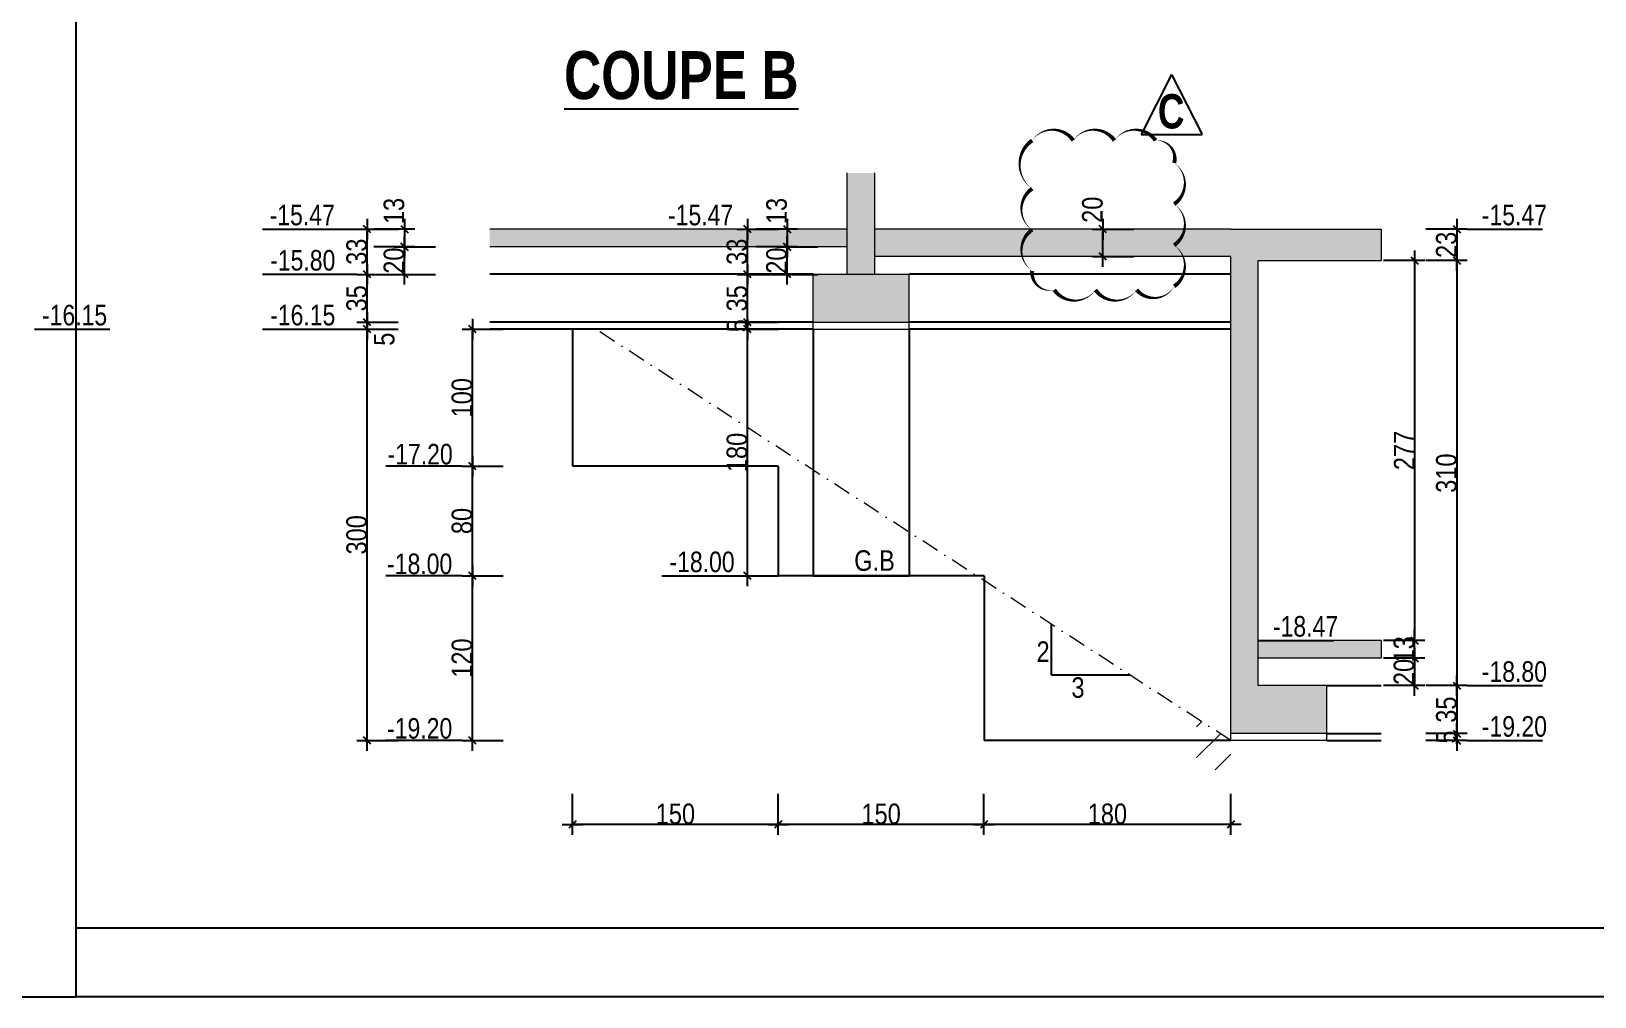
# Model space of a CAD drawing. Header units: centimetres. Extents: x 27441 to 36330, y -3271 to 929.
# Drawn here: x 28458 to 29598, y -3271 to -2567 of the extents above; entities that cross this region are included whole.
import ezdxf
from ezdxf.enums import TextEntityAlignment as Align

# ---------------------------------------------------------------- set-up
doc = ezdxf.new("R2010")
doc.units = ezdxf.units.CM
doc.header["$PDMODE"] = 1
doc.header["$PDSIZE"] = -2
doc.linetypes.add('TIRETPTX2', pattern=[50.8, 25.4, -12.7, 0, -12.7])
for name, color, linetype in [('01-cartouche', 7, 'Continuous'), ('01-cartouche-cage A', 7, 'Continuous'), ('01_cote_gen', 4, 'Continuous'), ('01_linteaux', 2, 'Continuous'), ('01_poch_BN', 9, 'Continuous'), ('01_poch_murs', 253, 'Continuous'), ('01_texte', 230, 'Continuous'), ('AA_COTES', 2, 'Continuous')]:
    doc.layers.add(name, color=color, linetype=linetype)
doc.layers.add('01_murs_coup', color=5, linetype='Continuous', lineweight=60)
doc.layers.add('01_tram_axes', color=2, linetype='TIRETPTX2', lineweight=9)
doc.styles.add('Arial Narrow', font='ARIALN.TTF')
doc.styles.add('impact', font='impact.ttf')
doc.styles.add('MATTE_TXT', font='arial.ttf')
doc.styles.add('STYLE2', font='ARIALN.TTF')
doc.styles.add('stylemattecart', font='ARIALN.TTF')
doc.dimstyles.new('JB50', dxfattribs={"dimscale": 0.1, "dimtxt": 150, "dimasz": 15, "dimexe": 0.1, "dimexo": 0.1, "dimgap": 0.09, "dimtad": 1, "dimdec": 1, "dimdsep": 46, "dimtxsty": 'STYLE2', "dimblk1": 'BOND_G', "dimblk2": 'BOND_D', "dimsah": 1, "dimcen": 1.5, "dimdle": 0.01, "dimse1": 1, "dimse2": 1, "dimclrd": 4, "dimclre": 2, "dimclrt": 6, "dimazin": 2, "dimtfac": 2.333333, "dimtdec": 1, "dimtix": 1, "dimtmove": 2, "dimatfit": 3, "dimldrblk": 'BOND_G', "dimfxl": 1, "dimtolj": 1, "dimtzin": 0, "dimarcsym": 0})

# ---------------------------------------------------------------- blocks, each defined once
blk = doc.blocks.new('cartstruc')
at = {"layer": '01-cartouche-cage A', "linetype": 'Continuous'}
for p, q in [((0, 0), (0, 1485)), ((-1050, 0), (0, 0))]:
    blk.add_line(p, q, dxfattribs=at)
at = {"layer": '01-cartouche-cage A', "color": 7, "style": 'stylemattecart'}
for tag, height, p in [('NOMCLIENT', 30, (-525, 1399.6)), ('ADRESSE1CLIENT', 25, (-525, 1326.7)), ('ADRESSE2CLIENT', 25, (-525, 1283.9)), ('NOMAFFAIRE1', 45, (-525.1, 1189.8)), ('NOMAFFAIRE2', 45, (-525.1, 1110.4)), ('NOMAFFAIRE3', 45, (-525.1, 1031.7)), ('ADRESSE1AFFAIRE', 20, (-525.1, 943.3)), ('ADRESSE2AFFAIRE', 20, (-525.1, 909.2)), ('INDICE-A', 15, (-959.1, 428.4)), ('DATE-A', 15, (-861.9, 428.4)), ('INDICE-B', 15, (-959.1, 400.5)), ('DATE-B', 15, (-861.9, 400.5)), ('INDICE-C', 15, (-959.1, 369.4)), ('DATE-C', 15, (-861.9, 369.4)), ('INDICE-D', 15, (-959.1, 338.3)), ('DATE-D', 15, (-861.9, 338.3)), ('INDICE-E', 15, (-959.1, 307.2)), ('DATE-E', 15, (-861.9, 307.2)), ('INDICE-F', 15, (-959.1, 276.1)), ('DATE-F', 15, (-861.9, 276.1))]:
    blk.add_attdef(tag, text='', height=height, dxfattribs=at).set_placement(p, align=Align.MIDDLE_CENTER)
for tag, height, p in [('NOMARCHI', 15, (-831.1, 803.3)), ('MODEL', 15, (-408.9, 803.3)), ('BETSTRUCTURE', 15, (-831.1, 776.5)), ('MOE', 15, (-408.9, 776.5)), ('BETFLUIDES', 15, (-831.1, 749.5)), ('CSPS', 15, (-408.9, 749.5)), ('ECONOMISTE', 15, (-831.1, 722.7)), ('OPC', 15, (-408.9, 722.7)), ('BDC', 15, (-831.1, 695.9)), ('NOMENTREPRISE', 15, (-408.9, 695.9)), ('NUMBAT', 27, (-249.5, 614.7)), ('PHASE', 35, (-249.5, 537.9)), ('CONT-SOL', 12, (-138.6, 490.2)), ('NOMDESS', 15, (-451.8, 132.3)), ('NOMING', 15, (-451.8, 104.3)), ('ECH', 15, (-451.8, 76.3)), ('NUMAFF', 25, (-196.3, 48.9))]:
    blk.add_attdef(tag, text='', height=height, dxfattribs=at).set_placement(p, align=Align.BOTTOM_LEFT)
at = {"layer": '01-cartouche-cage A', "color": 7, "style": 'stylemattecart', "width": 0.8}
for tag, p in [('TITRTEPLAN1', (-677.3, 664.6)), ('TITRTEPLAN2', (-677.3, 610.2)), ('TITRTEPLAN3', (-677.3, 556)), ('TITRTEPLAN4', (-677.3, 501.4))]:
    blk.add_attdef(tag, text='', height=33, dxfattribs=at).set_placement(p, align=Align.MIDDLE_CENTER)
at = {"layer": '01-cartouche-cage A', "color": 7, "style": 'stylemattecart'}
for tag, p in [('MODIF-A', (-802.6, 428.4)), ('MODIF-B', (-802.6, 400.5)), ('MODIF-C', (-802.6, 369.4)), ('MODIF-D', (-802.6, 338.3)), ('MODIF-E', (-802.6, 307.2)), ('MODIF-F', (-802.6, 276.1))]:
    blk.add_attdef(tag, text='', height=15, dxfattribs=at).set_placement(p, align=Align.MIDDLE_LEFT)
at = {"layer": '01-cartouche-cage A', "color": 255, "style": 'stylemattecart'}
for tag, height, p in [('N°P', 35, (-321, 256)), ('IP', 35, (-210.3, 256)), ('DATEPLAN', 15, (-257.7, 226.8))]:
    blk.add_attdef(tag, text='', height=height, dxfattribs=at).set_placement(p, align=Align.BOTTOM_LEFT)
blk = doc.blocks.new('BOND_G')
at = {"layer": 'AA_COTES', "color": 0}
for p, q in [((0, -5), (0, 15)), ((5, 0), (-5, 0)), ((1.77, 1.77), (-1.77, -1.77))]:
    blk.add_line(p, q, dxfattribs=at)
blk = doc.blocks.new('BOND_D')
at = {"layer": 'AA_COTES', "color": 0}
for p, q in [((5, 0), (-5, 0)), ((-1.77, -1.77), (1.77, 1.77)), ((0, 5), (0, -15))]:
    blk.add_line(p, q, dxfattribs=at)
blk = doc.blocks.new('*D1297')
at = {"layer": '01_cote_gen', "color": 4, "lineweight": -2, "transparency": 16777216}
blk.add_line((28730.2, -2712.3), (28730.2, -2722.3), dxfattribs=at)
at = {"layer": 'Defpoints', "color": 0, "lineweight": 0, "transparency": 16777216}
for p in [(28745.3, -2710.8), (28730.2, -2723.8), (28747.8, -2723.8)]:
    blk.add_point(p, dxfattribs=at)
at = {"layer": '01_cote_gen', "color": 4, "lineweight": -2, "transparency": 16777216, "xscale": 1.5, "yscale": 1.5, "zscale": 1.5}
for name, p, rotation in [('BOND_G', (28730.2, -2710.8), 90), ('BOND_D', (28730.2, -2723.8), 270)]:
    blk.add_blockref(name, p, dxfattribs=dict(at, rotation=rotation))
at = {"layer": '01_cote_gen', "color": 6, "lineweight": 0, "transparency": 16777216, "insert": (28722.5, -2697.6), "char_height": 15, "attachment_point": 5, "rotation": 90, "style": 'STYLE2'}
blk.add_mtext('\\A1;13', dxfattribs=at)
blk = doc.blocks.new('*D1302')
at = {"layer": '01_cote_gen', "color": 4, "lineweight": -2, "transparency": 16777216}
blk.add_line((28980.3, -2777.3), (28980.3, -2745.3), dxfattribs=at)
at = {"layer": 'Defpoints', "color": 0, "lineweight": 0, "transparency": 16777216}
for p in [(28980.3, -2743.8), (29018.5, -2743.8), (29018.5, -2778.8)]:
    blk.add_point(p, dxfattribs=at)
at = {"layer": '01_cote_gen', "color": 4, "lineweight": -2, "transparency": 16777216, "xscale": 1.5, "yscale": 1.5, "zscale": 1.5}
for name, p, rotation in [('BOND_D', (28980.3, -2743.8), 90), ('BOND_G', (28980.3, -2778.8), 270)]:
    blk.add_blockref(name, p, dxfattribs=dict(at, rotation=rotation))
at = {"layer": '01_cote_gen', "color": 6, "lineweight": 0, "transparency": 16777216, "insert": (28972.6, -2761.3), "char_height": 15, "attachment_point": 5, "rotation": 90, "style": 'STYLE2'}
blk.add_mtext('\\A1;35', dxfattribs=at)
blk = doc.blocks.new('*D1303')
at = {"layer": '01_cote_gen', "color": 4, "lineweight": -2, "transparency": 16777216}
blk.add_line((28980.3, -2742.3), (28980.3, -2712.3), dxfattribs=at)
at = {"layer": 'Defpoints', "color": 0, "lineweight": 0, "transparency": 16777216}
for p in [(28980.3, -2710.8), (29002.8, -2710.8), (29002.8, -2743.8)]:
    blk.add_point(p, dxfattribs=at)
at = {"layer": '01_cote_gen', "color": 4, "lineweight": -2, "transparency": 16777216, "xscale": 1.5, "yscale": 1.5, "zscale": 1.5}
for name, p, rotation in [('BOND_D', (28980.3, -2710.8), 90), ('BOND_G', (28980.3, -2743.8), 270)]:
    blk.add_blockref(name, p, dxfattribs=dict(at, rotation=rotation))
at = {"layer": '01_cote_gen', "color": 6, "lineweight": 0, "transparency": 16777216, "insert": (28972.6, -2727.3), "char_height": 15, "attachment_point": 5, "rotation": 90, "style": 'STYLE2'}
blk.add_mtext('\\A1;33', dxfattribs=at)
blk = doc.blocks.new('*D1304')
at = {"layer": '01_cote_gen', "color": 4, "lineweight": -2, "transparency": 16777216}
blk.add_line((29009.1, -2742.3), (29009.1, -2725.3), dxfattribs=at)
at = {"layer": 'Defpoints', "color": 0, "lineweight": 0, "transparency": 16777216}
for p in [(29002.8, -2723.8), (29009.1, -2723.8), (29002.8, -2743.8)]:
    blk.add_point(p, dxfattribs=at)
at = {"layer": '01_cote_gen', "color": 4, "lineweight": -2, "transparency": 16777216, "xscale": 1.5, "yscale": 1.5, "zscale": 1.5}
for name, p, rotation in [('BOND_D', (29009.1, -2723.8), 90), ('BOND_G', (29009.1, -2743.8), 270)]:
    blk.add_blockref(name, p, dxfattribs=dict(at, rotation=rotation))
at = {"layer": '01_cote_gen', "color": 6, "lineweight": 0, "transparency": 16777216, "insert": (29001.5, -2733.8), "char_height": 15, "attachment_point": 5, "rotation": 90, "style": 'STYLE2'}
blk.add_mtext('\\A1;20', dxfattribs=at)
blk = doc.blocks.new('*D1305')
at = {"layer": '01_cote_gen', "color": 4, "lineweight": -2, "transparency": 16777216}
blk.add_line((29009.1, -2712.3), (29009.1, -2722.3), dxfattribs=at)
at = {"layer": 'Defpoints', "color": 0, "lineweight": 0, "transparency": 16777216}
for p in [(29024.3, -2710.8), (29009.1, -2723.8), (29024.3, -2723.8)]:
    blk.add_point(p, dxfattribs=at)
at = {"layer": '01_cote_gen', "color": 4, "lineweight": -2, "transparency": 16777216, "xscale": 1.5, "yscale": 1.5, "zscale": 1.5}
for name, p, rotation in [('BOND_G', (29009.1, -2710.8), 90), ('BOND_D', (29009.1, -2723.8), 270)]:
    blk.add_blockref(name, p, dxfattribs=dict(at, rotation=rotation))
at = {"layer": '01_cote_gen', "color": 6, "lineweight": 0, "transparency": 16777216, "insert": (29001.5, -2697.6), "char_height": 15, "attachment_point": 5, "rotation": 90, "style": 'STYLE2'}
blk.add_mtext('\\A1;13', dxfattribs=at)
blk = doc.blocks.new('*D1306')
at = {"layer": '01_cote_gen', "color": 4, "lineweight": -2, "transparency": 16777216}
blk.add_line((29497.5, -2712.3), (29497.5, -2732.3), dxfattribs=at)
at = {"layer": 'Defpoints', "color": 0, "lineweight": 0, "transparency": 16777216}
for p in [(29442.4, -2710.8), (29432.6, -2733.8), (29497.5, -2733.8)]:
    blk.add_point(p, dxfattribs=at)
at = {"layer": '01_cote_gen', "color": 4, "lineweight": -2, "transparency": 16777216, "xscale": 1.5, "yscale": 1.5, "zscale": 1.5}
for name, p, rotation in [('BOND_G', (29497.5, -2710.8), 90), ('BOND_D', (29497.5, -2733.8), 270)]:
    blk.add_blockref(name, p, dxfattribs=dict(at, rotation=rotation))
at = {"layer": '01_cote_gen', "color": 6, "lineweight": 0, "transparency": 16777216, "insert": (29489.9, -2722.3), "char_height": 15, "attachment_point": 5, "rotation": 90, "style": 'STYLE2'}
blk.add_mtext('\\A1;23', dxfattribs=at)
blk = doc.blocks.new('*D1307')
at = {"layer": '01_cote_gen', "color": 4, "lineweight": -2, "transparency": 16777216}
blk.add_line((29497.5, -2735.3), (29497.5, -3042.3), dxfattribs=at)
at = {"layer": 'Defpoints', "color": 0, "lineweight": 0, "transparency": 16777216}
for p in [(29475, -2733.8), (29442.4, -3043.8), (29497.5, -3043.8)]:
    blk.add_point(p, dxfattribs=at)
at = {"layer": '01_cote_gen', "color": 4, "lineweight": -2, "transparency": 16777216, "xscale": 1.5, "yscale": 1.5, "zscale": 1.5}
for name, p, rotation in [('BOND_G', (29497.5, -2733.8), 90), ('BOND_D', (29497.5, -3043.8), 270)]:
    blk.add_blockref(name, p, dxfattribs=dict(at, rotation=rotation))
at = {"layer": '01_cote_gen', "color": 6, "lineweight": 0, "transparency": 16777216, "insert": (29489.9, -2888.8), "char_height": 15, "attachment_point": 5, "rotation": 90, "style": 'STYLE2'}
blk.add_mtext('\\A1;310', dxfattribs=at)
blk = doc.blocks.new('*D1308')
at = {"layer": '01_cote_gen', "color": 4, "lineweight": -2, "transparency": 16777216}
blk.add_line((29497.5, -3045.3), (29497.5, -3077.3), dxfattribs=at)
at = {"layer": 'Defpoints', "color": 0, "lineweight": 0, "transparency": 16777216}
for p in [(29442.4, -3043.8), (29442.4, -3078.8), (29497.5, -3078.8)]:
    blk.add_point(p, dxfattribs=at)
at = {"layer": '01_cote_gen', "color": 4, "lineweight": -2, "transparency": 16777216, "xscale": 1.5, "yscale": 1.5, "zscale": 1.5}
for name, p, rotation in [('BOND_G', (29497.5, -3043.8), 90), ('BOND_D', (29497.5, -3078.8), 270)]:
    blk.add_blockref(name, p, dxfattribs=dict(at, rotation=rotation))
at = {"layer": '01_cote_gen', "color": 6, "lineweight": 0, "transparency": 16777216, "insert": (29489.9, -3061.3), "char_height": 15, "attachment_point": 5, "rotation": 90, "style": 'STYLE2'}
blk.add_mtext('\\A1;35', dxfattribs=at)
blk = doc.blocks.new('*D1309')
at = {"layer": '01_cote_gen', "color": 4, "lineweight": -2, "transparency": 16777216}
for p, q in [((29497.5, -3077.3), (29497.5, -3075.8)), ((29497.5, -3083.8), (29497.5, -3078.8)), ((29497.5, -3085.3), (29497.5, -3086.8))]:
    blk.add_line(p, q, dxfattribs=at)
at = {"layer": 'Defpoints', "color": 0, "lineweight": 0, "transparency": 16777216}
for p in [(29442.4, -3078.8), (29442.4, -3083.8), (29497.5, -3078.8)]:
    blk.add_point(p, dxfattribs=at)
at = {"layer": '01_cote_gen', "color": 4, "lineweight": -2, "transparency": 16777216, "xscale": 1.5, "yscale": 1.5, "zscale": 1.5}
for name, p, rotation in [('BOND_D', (29497.5, -3078.8), 270), ('BOND_G', (29497.5, -3083.8), 90)]:
    blk.add_blockref(name, p, dxfattribs=dict(at, rotation=rotation))
at = {"layer": '01_cote_gen', "color": 6, "lineweight": 0, "transparency": 16777216, "insert": (29489.9, -3081.3), "char_height": 15, "attachment_point": 5, "rotation": 90, "style": 'STYLE2'}
blk.add_mtext('\\A1;5', dxfattribs=at)
blk = doc.blocks.new('*D1310')
at = {"layer": '01_cote_gen', "color": 4, "lineweight": -2, "transparency": 16777216}
for p, q in [((29466.6, -3009.3), (29466.6, -3007.8)), ((29466.6, -3023.8), (29466.6, -3010.8)), ((29466.6, -3025.3), (29466.6, -3026.8))]:
    blk.add_line(p, q, dxfattribs=at)
at = {"layer": 'Defpoints', "color": 0, "lineweight": 0, "transparency": 16777216}
for p in [(29442.4, -3010.8), (29466.6, -3010.8), (29442.4, -3023.8)]:
    blk.add_point(p, dxfattribs=at)
at = {"layer": '01_cote_gen', "color": 4, "lineweight": -2, "transparency": 16777216, "xscale": 1.5, "yscale": 1.5, "zscale": 1.5}
for name, p, rotation in [('BOND_D', (29466.6, -3010.8), 270), ('BOND_G', (29466.6, -3023.8), 90)]:
    blk.add_blockref(name, p, dxfattribs=dict(at, rotation=rotation))
at = {"layer": '01_cote_gen', "color": 6, "lineweight": 0, "transparency": 16777216, "insert": (29459, -3017.3), "char_height": 15, "attachment_point": 5, "rotation": 90, "style": 'STYLE2'}
blk.add_mtext('\\A1;13', dxfattribs=at)
blk = doc.blocks.new('*D1311')
at = {"layer": '01_cote_gen', "color": 4, "lineweight": -2, "transparency": 16777216}
blk.add_line((29466.6, -3025.3), (29466.6, -3042.3), dxfattribs=at)
at = {"layer": 'Defpoints', "color": 0, "lineweight": 0, "transparency": 16777216}
for p in [(29432.6, -3023.8), (29432.6, -3043.8), (29466.6, -3043.8)]:
    blk.add_point(p, dxfattribs=at)
at = {"layer": '01_cote_gen', "color": 4, "lineweight": -2, "transparency": 16777216, "xscale": 1.5, "yscale": 1.5, "zscale": 1.5}
for name, p, rotation in [('BOND_G', (29466.6, -3023.8), 90), ('BOND_D', (29466.6, -3043.8), 270)]:
    blk.add_blockref(name, p, dxfattribs=dict(at, rotation=rotation))
at = {"layer": '01_cote_gen', "color": 6, "lineweight": 0, "transparency": 16777216, "insert": (29459, -3033.8), "char_height": 15, "attachment_point": 5, "rotation": 90, "style": 'STYLE2'}
blk.add_mtext('\\A1;20', dxfattribs=at)
blk = doc.blocks.new('*D1312')
at = {"layer": '01_cote_gen', "color": 4, "lineweight": -2, "transparency": 16777216}
blk.add_line((29466.6, -2735.3), (29466.6, -3009.3), dxfattribs=at)
at = {"layer": 'Defpoints', "color": 0, "lineweight": 0, "transparency": 16777216}
for p in [(29430.2, -2733.8), (29442.4, -3010.8), (29466.6, -3010.8)]:
    blk.add_point(p, dxfattribs=at)
at = {"layer": '01_cote_gen', "color": 4, "lineweight": -2, "transparency": 16777216, "xscale": 1.5, "yscale": 1.5, "zscale": 1.5}
for name, p, rotation in [('BOND_G', (29466.6, -2733.8), 90), ('BOND_D', (29466.6, -3010.8), 270)]:
    blk.add_blockref(name, p, dxfattribs=dict(at, rotation=rotation))
at = {"layer": '01_cote_gen', "color": 6, "lineweight": 0, "transparency": 16777216, "insert": (29459.1, -2872.3), "char_height": 15, "attachment_point": 5, "rotation": 90, "style": 'STYLE2'}
blk.add_mtext('\\A1;277', dxfattribs=at)
blk = doc.blocks.new('*D1298')
at = {"layer": '01_cote_gen', "color": 4, "lineweight": -2, "transparency": 16777216}
blk.add_line((28702.9, -2742.3), (28702.9, -2712.3), dxfattribs=at)
at = {"layer": 'Defpoints', "color": 0, "lineweight": 0, "transparency": 16777216}
for p in [(28702.9, -2710.8), (28725.4, -2710.8), (28729.7, -2743.8)]:
    blk.add_point(p, dxfattribs=at)
at = {"layer": '01_cote_gen', "color": 4, "lineweight": -2, "transparency": 16777216, "xscale": 1.5, "yscale": 1.5, "zscale": 1.5}
for name, p, rotation in [('BOND_D', (28702.9, -2710.8), 90), ('BOND_G', (28702.9, -2743.8), 270)]:
    blk.add_blockref(name, p, dxfattribs=dict(at, rotation=rotation))
at = {"layer": '01_cote_gen', "color": 6, "lineweight": 0, "transparency": 16777216, "insert": (28695.3, -2727.3), "char_height": 15, "attachment_point": 5, "rotation": 90, "style": 'STYLE2'}
blk.add_mtext('\\A1;33', dxfattribs=at)
blk = doc.blocks.new('*D1299')
at = {"layer": '01_cote_gen', "color": 4, "lineweight": -2, "transparency": 16777216}
blk.add_line((28730.2, -2742.3), (28730.2, -2725.3), dxfattribs=at)
at = {"layer": 'Defpoints', "color": 0, "lineweight": 0, "transparency": 16777216}
for p in [(28719.6, -2723.8), (28730.2, -2723.8), (28723.9, -2743.8)]:
    blk.add_point(p, dxfattribs=at)
at = {"layer": '01_cote_gen', "color": 4, "lineweight": -2, "transparency": 16777216, "xscale": 1.5, "yscale": 1.5, "zscale": 1.5}
for name, p, rotation in [('BOND_D', (28730.2, -2723.8), 90), ('BOND_G', (28730.2, -2743.8), 270)]:
    blk.add_blockref(name, p, dxfattribs=dict(at, rotation=rotation))
at = {"layer": '01_cote_gen', "color": 6, "lineweight": 0, "transparency": 16777216, "insert": (28722.5, -2733.8), "char_height": 15, "attachment_point": 5, "rotation": 90, "style": 'STYLE2'}
blk.add_mtext('\\A1;20', dxfattribs=at)
blk = doc.blocks.new('*D1315')
at = {"layer": '01_cote_gen', "color": 4, "lineweight": -2, "transparency": 16777216}
blk.add_line((28702.9, -3082.3), (28702.9, -2785.3), dxfattribs=at)
at = {"layer": 'Defpoints', "color": 0, "lineweight": 0, "transparency": 16777216}
for p in [(28702.9, -2783.8), (28725.4, -2783.8), (28744.4, -3083.8)]:
    blk.add_point(p, dxfattribs=at)
at = {"layer": '01_cote_gen', "color": 4, "lineweight": -2, "transparency": 16777216, "xscale": 1.5, "yscale": 1.5, "zscale": 1.5}
for name, p, rotation in [('BOND_D', (28702.9, -2783.8), 90), ('BOND_G', (28702.9, -3083.8), 270)]:
    blk.add_blockref(name, p, dxfattribs=dict(at, rotation=rotation))
at = {"layer": '01_cote_gen', "color": 6, "lineweight": 0, "transparency": 16777216, "insert": (28695.3, -2933.8), "char_height": 15, "attachment_point": 5, "rotation": 90, "style": 'STYLE2'}
blk.add_mtext('\\A1;300', dxfattribs=at)
blk = doc.blocks.new('*D1301')
at = {"layer": '01_cote_gen', "color": 4, "lineweight": -2, "transparency": 16777216}
blk.add_line((28702.9, -2777.3), (28702.9, -2745.3), dxfattribs=at)
at = {"layer": 'Defpoints', "color": 0, "lineweight": 0, "transparency": 16777216}
for p in [(28702.9, -2743.8), (28741.1, -2743.8), (28725.4, -2778.8)]:
    blk.add_point(p, dxfattribs=at)
at = {"layer": '01_cote_gen', "color": 4, "lineweight": -2, "transparency": 16777216, "xscale": 1.5, "yscale": 1.5, "zscale": 1.5}
for name, p, rotation in [('BOND_D', (28702.9, -2743.8), 90), ('BOND_G', (28702.9, -2778.8), 270)]:
    blk.add_blockref(name, p, dxfattribs=dict(at, rotation=rotation))
at = {"layer": '01_cote_gen', "color": 6, "lineweight": 0, "transparency": 16777216, "insert": (28695.3, -2761.3), "char_height": 15, "attachment_point": 5, "rotation": 90, "style": 'STYLE2'}
blk.add_mtext('\\A1;35', dxfattribs=at)
blk = doc.blocks.new('*D1318')
at = {"layer": '01_cote_gen', "color": 4, "lineweight": -2, "transparency": 16777216}
for p, q in [((28980.3, -2777.3), (28980.3, -2775.8)), ((28980.3, -2778.8), (28980.3, -2783.8)), ((28980.3, -2785.3), (28980.3, -2786.8))]:
    blk.add_line(p, q, dxfattribs=at)
at = {"layer": 'Defpoints', "color": 0, "lineweight": 0, "transparency": 16777216}
for p in [(28991.4, -2778.8), (28980.3, -2783.8), (28991.4, -2783.8)]:
    blk.add_point(p, dxfattribs=at)
at = {"layer": '01_cote_gen', "color": 4, "lineweight": -2, "transparency": 16777216, "xscale": 1.5, "yscale": 1.5, "zscale": 1.5}
for name, p, rotation in [('BOND_G', (28980.3, -2778.8), 270), ('BOND_D', (28980.3, -2783.8), 90)]:
    blk.add_blockref(name, p, dxfattribs=dict(at, rotation=rotation))
at = {"layer": '01_cote_gen', "color": 6, "lineweight": 0, "transparency": 16777216, "insert": (28972.7, -2781.3), "char_height": 15, "attachment_point": 5, "rotation": 90, "style": 'STYLE2'}
blk.add_mtext('\\A1;5', dxfattribs=at)
blk = doc.blocks.new('*D1321')
at = {"layer": '01_cote_gen', "color": 4, "lineweight": -2, "transparency": 16777216}
blk.add_line((28980.3, -2962.2), (28980.3, -2785.3), dxfattribs=at)
at = {"layer": 'Defpoints', "color": 0, "lineweight": 0, "transparency": 16777216}
for p in [(28980.3, -2783.8), (28995.5, -2783.8), (29028.1, -2963.7)]:
    blk.add_point(p, dxfattribs=at)
at = {"layer": '01_cote_gen', "color": 4, "lineweight": -2, "transparency": 16777216, "xscale": 1.5, "yscale": 1.5, "zscale": 1.5}
for name, p, rotation in [('BOND_D', (28980.3, -2783.8), 90), ('BOND_G', (28980.3, -2963.7), 270)]:
    blk.add_blockref(name, p, dxfattribs=dict(at, rotation=rotation))
at = {"layer": '01_cote_gen', "color": 6, "lineweight": 0, "transparency": 16777216, "insert": (28972.6, -2873.7), "char_height": 15, "attachment_point": 5, "rotation": 90, "style": 'STYLE2'}
blk.add_mtext('\\A1;180', dxfattribs=at)
blk = doc.blocks.new('*D1322')
at = {"layer": '01_cote_gen', "color": 4, "lineweight": -2, "transparency": 16777216}
blk.add_line((28702.9, -2782.3), (28702.9, -2780.3), dxfattribs=at)
at = {"layer": 'Defpoints', "color": 0, "lineweight": 0, "transparency": 16777216}
for p in [(28702.9, -2778.8), (28714.8, -2778.8), (28714.8, -2783.8)]:
    blk.add_point(p, dxfattribs=at)
at = {"layer": '01_cote_gen', "color": 4, "lineweight": -2, "transparency": 16777216, "xscale": 1.5, "yscale": 1.5, "zscale": 1.5}
for name, p, rotation in [('BOND_D', (28702.9, -2778.8), 90), ('BOND_G', (28702.9, -2783.8), 270)]:
    blk.add_blockref(name, p, dxfattribs=dict(at, rotation=rotation))
at = {"layer": '01_cote_gen', "color": 6, "lineweight": 0, "transparency": 16777216, "insert": (28715.4, -2791.1), "char_height": 15, "attachment_point": 5, "rotation": 90, "style": 'STYLE2'}
blk.add_mtext('\\A1;5', dxfattribs=at)
blk = doc.blocks.new('*D1342')
at = {"layer": '01_cote_gen', "color": 4, "lineweight": -2, "transparency": 16777216}
blk.add_line((28779.7, -3082.3), (28779.7, -2965.2), dxfattribs=at)
at = {"layer": 'Defpoints', "color": 0, "lineweight": 0, "transparency": 16777216}
for p in [(28779.7, -2963.7), (29147.4, -2963.7), (29176.7, -3083.8)]:
    blk.add_point(p, dxfattribs=at)
at = {"layer": '01_cote_gen', "color": 4, "lineweight": -2, "transparency": 16777216, "xscale": 1.5, "yscale": 1.5, "zscale": 1.5}
for name, p, rotation in [('BOND_D', (28779.7, -2963.7), 90), ('BOND_G', (28779.7, -3083.8), 270)]:
    blk.add_blockref(name, p, dxfattribs=dict(at, rotation=rotation))
at = {"layer": '01_cote_gen', "color": 6, "lineweight": 0, "transparency": 16777216, "insert": (28772.1, -3023.7), "char_height": 15, "attachment_point": 5, "rotation": 90, "style": 'STYLE2'}
blk.add_mtext('\\A1;120', dxfattribs=at)
blk = doc.blocks.new('*D1343')
at = {"layer": '01_cote_gen', "color": 4, "lineweight": -2, "transparency": 16777216}
blk.add_line((28779.7, -2962.2), (28779.7, -2885.3), dxfattribs=at)
at = {"layer": 'Defpoints', "color": 0, "lineweight": 0, "transparency": 16777216}
for p in [(28779.7, -2883.8), (28852.7, -2883.8), (29121.3, -2963.7)]:
    blk.add_point(p, dxfattribs=at)
at = {"layer": '01_cote_gen', "color": 4, "lineweight": -2, "transparency": 16777216, "xscale": 1.5, "yscale": 1.5, "zscale": 1.5}
for name, p, rotation in [('BOND_D', (28779.7, -2883.8), 90), ('BOND_G', (28779.7, -2963.7), 270)]:
    blk.add_blockref(name, p, dxfattribs=dict(at, rotation=rotation))
at = {"layer": '01_cote_gen', "color": 6, "lineweight": 0, "transparency": 16777216, "insert": (28772.1, -2923.7), "char_height": 15, "attachment_point": 5, "rotation": 90, "style": 'STYLE2'}
blk.add_mtext('\\A1;80', dxfattribs=at)
blk = doc.blocks.new('*D1344')
at = {"layer": '01_cote_gen', "color": 4, "lineweight": -2, "transparency": 16777216}
blk.add_line((28779.7, -2882.3), (28779.7, -2785.3), dxfattribs=at)
at = {"layer": 'Defpoints', "color": 0, "lineweight": 0, "transparency": 16777216}
for p in [(28779.7, -2783.8), (28806.1, -2783.8), (28852.7, -2883.8)]:
    blk.add_point(p, dxfattribs=at)
at = {"layer": '01_cote_gen', "color": 4, "lineweight": -2, "transparency": 16777216, "xscale": 1.5, "yscale": 1.5, "zscale": 1.5}
for name, p, rotation in [('BOND_D', (28779.7, -2783.8), 90), ('BOND_G', (28779.7, -2883.8), 270)]:
    blk.add_blockref(name, p, dxfattribs=dict(at, rotation=rotation))
at = {"layer": '01_cote_gen', "color": 6, "lineweight": 0, "transparency": 16777216, "insert": (28772.1, -2833.8), "char_height": 15, "attachment_point": 5, "rotation": 90, "style": 'STYLE2'}
blk.add_mtext('\\A1;100', dxfattribs=at)
blk = doc.blocks.new('*D1345')
at = {"layer": '01_cote_gen', "color": 4, "lineweight": -2, "transparency": 16777216}
blk.add_line((29331.2, -3145.1), (29154.2, -3145.1), dxfattribs=at)
at = {"layer": 'Defpoints', "color": 0, "lineweight": 0, "transparency": 16777216}
for p in [(29152.7, -3083.8), (29332.7, -3105.2), (29152.7, -3145.1)]:
    blk.add_point(p, dxfattribs=at)
at = {"layer": '01_cote_gen', "color": 4, "lineweight": -2, "transparency": 16777216, "xscale": 1.5, "yscale": 1.5, "zscale": 1.5, "rotation": 180}
blk.add_blockref('BOND_D', (29152.7, -3145.1), dxfattribs=at)
at = {"layer": '01_cote_gen', "color": 4, "lineweight": -2, "transparency": 16777216, "xscale": 1.5, "yscale": 1.5, "zscale": 1.5}
blk.add_blockref('BOND_G', (29332.7, -3145.1), dxfattribs=at)
at = {"layer": '01_cote_gen', "color": 6, "lineweight": 0, "transparency": 16777216, "insert": (29242.7, -3137.4), "char_height": 15, "attachment_point": 5, "style": 'STYLE2'}
blk.add_mtext('\\A1;180', dxfattribs=at)
blk = doc.blocks.new('*D1346')
at = {"layer": '01_cote_gen', "color": 4, "lineweight": -2, "transparency": 16777216}
blk.add_line((29151.2, -3145.1), (29004.2, -3145.1), dxfattribs=at)
at = {"layer": 'Defpoints', "color": 0, "lineweight": 0, "transparency": 16777216}
for p in [(29002.7, -2963.7), (29152.7, -3083.8), (29002.7, -3145.1)]:
    blk.add_point(p, dxfattribs=at)
at = {"layer": '01_cote_gen', "color": 4, "lineweight": -2, "transparency": 16777216, "xscale": 1.5, "yscale": 1.5, "zscale": 1.5, "rotation": 180}
blk.add_blockref('BOND_D', (29002.7, -3145.1), dxfattribs=at)
at = {"layer": '01_cote_gen', "color": 4, "lineweight": -2, "transparency": 16777216, "xscale": 1.5, "yscale": 1.5, "zscale": 1.5}
blk.add_blockref('BOND_G', (29152.7, -3145.1), dxfattribs=at)
at = {"layer": '01_cote_gen', "color": 6, "lineweight": 0, "transparency": 16777216, "insert": (29077.7, -3137.4), "char_height": 15, "attachment_point": 5, "style": 'STYLE2'}
blk.add_mtext('\\A1;150', dxfattribs=at)
blk = doc.blocks.new('*D1347')
at = {"layer": '01_cote_gen', "color": 4, "lineweight": -2, "transparency": 16777216}
blk.add_line((29001.2, -3145.1), (28854.2, -3145.1), dxfattribs=at)
at = {"layer": 'Defpoints', "color": 0, "lineweight": 0, "transparency": 16777216}
for p in [(28852.7, -2883.8), (29002.7, -2883.8), (28852.7, -3145.1)]:
    blk.add_point(p, dxfattribs=at)
at = {"layer": '01_cote_gen', "color": 4, "lineweight": -2, "transparency": 16777216, "xscale": 1.5, "yscale": 1.5, "zscale": 1.5, "rotation": 180}
blk.add_blockref('BOND_D', (28852.7, -3145.1), dxfattribs=at)
at = {"layer": '01_cote_gen', "color": 4, "lineweight": -2, "transparency": 16777216, "xscale": 1.5, "yscale": 1.5, "zscale": 1.5}
blk.add_blockref('BOND_G', (29002.7, -3145.1), dxfattribs=at)
at = {"layer": '01_cote_gen', "color": 6, "lineweight": 0, "transparency": 16777216, "insert": (28927.7, -3137.4), "char_height": 15, "attachment_point": 5, "style": 'STYLE2'}
blk.add_mtext('\\A1;150', dxfattribs=at)
blk = doc.blocks.new('*D1348')
at = {"layer": '01_cote_gen', "color": 4, "lineweight": -2, "transparency": 16777216}
blk.add_line((29239.4, -2729.3), (29239.4, -2712.3), dxfattribs=at)
at = {"layer": 'Defpoints', "color": 0, "lineweight": 0, "transparency": 16777216}
for p in [(29239.4, -2710.8), (29239.4, -2710.8), (29239.4, -2730.8)]:
    blk.add_point(p, dxfattribs=at)
at = {"layer": '01_cote_gen', "color": 4, "lineweight": -2, "transparency": 16777216, "xscale": 1.5, "yscale": 1.5, "zscale": 1.5}
for name, p, rotation in [('BOND_D', (29239.4, -2710.8), 90), ('BOND_G', (29239.4, -2730.8), 270)]:
    blk.add_blockref(name, p, dxfattribs=dict(at, rotation=rotation))
at = {"layer": '01_cote_gen', "color": 6, "lineweight": 0, "transparency": 16777216, "insert": (29231.8, -2696.7), "char_height": 15, "attachment_point": 5, "rotation": 90, "style": 'STYLE2'}
blk.add_mtext('\\A1;20', dxfattribs=at)

msp = doc.modelspace()

# ---------------------------------------------------------------- hatches: boundary and pattern name
at = {"layer": '01_poch_BN', "lineweight": 0}
h = msp.add_hatch(color=256, dxfattribs=at)
h.dxf.hatch_style = 1
h.paths.add_polyline_path([(29052.99, -2710.76), (28792.27, -2710.76), (28792.27, -2723.76), (29052.99, -2723.76)])
h.paths.add_polyline_path([(29072.99, -2669.84), (29052.99, -2669.84), (29052.99, -2743.76), (29072.99, -2743.76)])
h.paths.add_polyline_path([(29332.72, -2710.76), (29072.99, -2710.76), (29072.99, -2730.76), (29332.72, -2730.76)])
h.paths.add_polyline_path([(29098.12, -2743.76), (29028.12, -2743.76), (29028.12, -2778.76), (29098.12, -2778.76)])
h.paths.add_polyline_path([(29442.38, -2710.76), (29332.72, -2710.76), (29332.72, -2723.76), (29332.72, -3078.76), (29402.72, -3078.76), (29402.72, -3043.76), (29352.72, -3043.76), (29352.72, -2733.76), (29442.38, -2733.76)])
h.paths.add_polyline_path([(29442.38, -3010.76), (29352.72, -3010.76), (29352.72, -3023.76), (29442.38, -3023.76)], flags=17)
at = {"layer": '01_poch_murs', "lineweight": 0}
h = msp.add_hatch(dxfattribs=at)
h.set_pattern_fill('ANSI31', color=256, scale=5)
h.set_pattern_definition([(45, (-424.528, -8828.766), (-11.22532, 11.22532), [])])
h.paths.add_polyline_path([(29332.72, -3083.76), (29307.72, -3067.57), (29307.72, -3105.16), (29332.72, -3105.16)])

# ---------------------------------------------------------------- linework, layer by layer
at = {"layer": '01_cote_gen'}
msp.add_line((31824.58, -3270.69), (28490.72, -3270.69), dxfattribs=at)
at = {"layer": '01_linteaux'}
for p, q in [((29028.12, -2743.76), (28792.27, -2743.76)), ((29332.72, -2743.76), (29098.12, -2743.76)), ((29028.12, -2778.76), (28792.27, -2778.76)), ((29332.72, -2778.76), (29098.12, -2778.76)), ((29028.12, -2783.76), (28792.27, -2783.76)), ((28852.71, -2783.76), (28852.71, -2883.76)), ((29028.12, -2783.76), (29028.12, -2963.74)), ((29332.72, -2783.76), (29098.12, -2783.76)), ((29098.12, -2783.76), (29098.12, -2963.74)), ((29002.72, -2883.76), (28852.71, -2883.76)), ((29002.72, -2883.76), (29002.72, -2963.74)), ((29152.72, -2963.74), (29002.72, -2963.74)), ((29028.12, -2963.74), (29098.12, -2963.74)), ((29098.12, -2963.74), (29028.12, -2963.74)), ((29152.72, -2963.74), (29152.72, -3083.76)), ((29402.72, -3043.76), (29442.38, -3043.76)), ((29332.72, -3083.76), (29152.72, -3083.76)), ((29402.72, -3078.76), (29442.38, -3078.76)), ((29402.72, -3083.76), (29442.38, -3083.76))]:
    msp.add_line(p, q, dxfattribs=at)
at = {"layer": '01_murs_coup', "lineweight": 18}
for p, q in [((29052.99, -2743.76), (29052.99, -2669.84)), ((29072.99, -2743.76), (29072.99, -2669.84)), ((29052.99, -2710.76), (28792.27, -2710.76)), ((29332.72, -2710.76), (29072.99, -2710.76)), ((29332.72, -2710.76), (29442.38, -2710.76)), ((29052.99, -2723.76), (28792.27, -2723.76)), ((29332.72, -2730.76), (29072.99, -2730.76)), ((29332.72, -3083.76), (29332.72, -2730.76)), ((29352.72, -3043.76), (29352.72, -2733.76)), ((29352.72, -2733.76), (29442.38, -2733.76)), ((29028.12, -2783.76), (29028.12, -2743.76)), ((29028.12, -2743.76), (29098.12, -2743.76)), ((29098.12, -2783.76), (29098.12, -2743.76)), ((29028.12, -2778.76), (29098.12, -2778.76)), ((29028.12, -2783.76), (29098.12, -2783.76)), ((29442.38, -3010.76), (29352.72, -3010.76)), ((29442.38, -3023.76), (29352.72, -3023.76)), ((29402.72, -3043.76), (29352.72, -3043.76)), ((29402.72, -3083.76), (29402.72, -3043.76)), ((29402.72, -3078.76), (29332.72, -3078.76)), ((29402.72, -3083.76), (29332.72, -3083.76))]:
    msp.add_line(p, q, dxfattribs=at)
at = {"layer": '01_poch_BN', "lineweight": 0}
for p, q in [((29442.38, -2710.76), (29442.38, -2733.76)), ((29442.38, -3010.76), (29442.38, -3023.76))]:
    msp.add_line(p, q, dxfattribs=at)
at = {"layer": '01_texte'}
for p, q in [((29289.5, -2598.06), (29267.22, -2641.75)), ((29289.5, -2598.06), (29311.79, -2641.75)), ((29267.22, -2641.75), (29311.79, -2641.75)), ((28626.61, -2710.76), (28695.42, -2710.76)), ((29505.02, -2710.76), (29560.06, -2710.76)), ((28626.61, -2743.76), (28695.42, -2743.76)), ((28460.24, -2783.76), (28515.29, -2783.76)), ((28626.61, -2783.76), (28695.42, -2783.76)), ((28772.24, -2883.76), (28716.64, -2883.76)), ((28771.92, -2963.74), (28716.64, -2963.74)), ((28917.77, -2963.74), (28972.82, -2963.74)), ((29201.62, -2998.87), (29201.62, -3035.98)), ((29352.72, -3010.76), (29407.76, -3010.76)), ((29201.62, -3035.98), (29258.93, -3035.98)), ((29505.02, -3043.76), (29560.06, -3043.76)), ((28771.92, -3083.76), (28716.64, -3083.76)), ((29505.02, -3083.76), (29560.06, -3083.76)), ((31774.58, -3220.69), (28490.72, -3220.69))]:
    msp.add_line(p, q, dxfattribs=at)
msp.add_lwpolyline([(29187.8, -2646.14, 0, 3, -0.5205671), (29217.8, -2646.14, 0, 3, -0.5205671), (29247.8, -2646.14, 0, 3, -0.5205671), (29277.8, -2646.14, 0, 3, -0.5205671), (29291.37, -2662.57, 0, 3, -0.5205671), (29291.37, -2692.57, 0, 3, -0.5205671), (29291.37, -2722.57, 0, 3, -0.5205671), (29291.37, -2752.57, 0, 3, -0.5205671), (29263.95, -2755.14, 0, 3, -0.5205671), (29233.95, -2755.14, 0, 3, -0.5205671), (29203.95, -2755.14, 0, 3, -0.5205671), (29187.8, -2741.29, 0, 3, -0.5205671), (29187.8, -2711.29, 0, 3, -0.5205671), (29187.8, -2681.29, 0, 3, -0.5205671)], format="xyseb", close=True, dxfattribs=at)
at = {"layer": '01_tram_axes', "ltscale": 0.5}
msp.add_line((29332.72, -3083.76), (28869.41, -2783.76), dxfattribs=at)

# ---------------------------------------------------------------- block references
at = {"layer": '01-cartouche'}
msp.add_blockref('cartstruc', (28490.72, -3270.69), dxfattribs=at)

# ---------------------------------------------------------------- texts
at = {"layer": '01_texte', "style": 'impact'}
msp.add_text('%%UCOUPE B', height=35, dxfattribs=at).set_placement((28931.99, -2626.52), align=Align.BOTTOM_CENTER)
msp.add_text('C', height=25, dxfattribs=at).set_placement((29298.83, -2644.88), align=Align.BOTTOM_RIGHT)
at = {"layer": '01_texte', "style": 'MATTE_TXT', "width": 0.8}
for s, p in [('-15.47', (28655.55, -2712.53)), ('-15.47', (28946.06, -2712.53)), ('-15.47', (29539.46, -2712.53)), ('-15.80', (28655.94, -2745.53)), ('-16.15', (28489.57, -2785.53)), ('-16.15', (28655.94, -2785.53)), ('-17.20', (28741.52, -2886.95)), ('-18.00', (28741.2, -2966.93)), ('-18.00', (28947.1, -2965.51)), ('-18.47', (29387.16, -3012.53)), ('-18.80', (29539.46, -3045.53)), ('-19.20', (29539.46, -3085.53)), ('-19.20', (28741.2, -3086.95))]:
    msp.add_text(s, height=15, dxfattribs=at).set_placement(p, align=Align.BOTTOM_CENTER)
at = {"layer": '01_texte', "style": 'Arial Narrow'}
for s, p in [('G.B', (29058.05, -2960.04)), ('2', (29191.01, -3026.47)), ('3', (29216.45, -3052.67))]:
    msp.add_text(s, height=15, dxfattribs=at).set_placement(p)

# ---------------------------------------------------------------- dimensions: what is measured, and where the dimension line sits
at = {"layer": '01_cote_gen', "lineweight": 0}
for base, p1, p2, picture, middle in [((28730.21, -2723.76), (28745.35, -2710.76), (28747.79, -2723.76), '*D1297', (28722.54, -2697.56)), ((29009.14, -2723.76), (29024.28, -2710.76), (29024.28, -2723.76), '*D1305', (29001.47, -2697.56)), ((29239.43, -2710.76), (29239.43, -2730.76), (29239.43, -2710.76), '*D1348', (29231.76, -2696.71)), ((28702.92, -2778.76), (28714.81, -2783.76), (28714.81, -2778.76), '*D1322', (28715.41, -2791.15))]:
    dim = msp.add_linear_dim(base=base, p1=p1, p2=p2, angle=90, dimstyle='JB50', dxfattribs=at)
    dim.commit()
    dim.dimension.update_dxf_attribs({"geometry": picture, "text_midpoint": middle, "dimtype": 160})
for base, p1, p2, picture, middle in [((28702.92, -2710.76), (28729.68, -2743.76), (28725.42, -2710.76), '*D1298', (28695.25, -2727.26)), ((28980.32, -2710.76), (29002.82, -2743.76), (29002.82, -2710.76), '*D1303', (28972.65, -2727.26)), ((29497.52, -2733.76), (29442.38, -2710.76), (29432.63, -2733.76), '*D1306', (29489.85, -2722.26)), ((28730.21, -2723.76), (28723.89, -2743.76), (28719.63, -2723.76), '*D1299', (28722.54, -2733.76)), ((29009.14, -2723.76), (29002.82, -2743.76), (29002.82, -2723.76), '*D1304', (29001.47, -2733.76)), ((29466.62, -3010.76), (29430.16, -2733.76), (29442.38, -3010.76), '*D1312', (29459.08, -2872.26)), ((29497.52, -3043.76), (29475.02, -2733.76), (29442.38, -3043.76), '*D1307', (29489.85, -2888.76)), ((28702.92, -2743.76), (28725.42, -2778.76), (28741.1, -2743.76), '*D1301', (28695.25, -2761.26)), ((28980.32, -2743.76), (29018.49, -2778.76), (29018.49, -2743.76), '*D1302', (28972.65, -2761.26)), ((28702.92, -2783.76), (28744.37, -3083.76), (28725.42, -2783.76), '*D1315', (28695.25, -2933.76)), ((28779.74, -2783.76), (28852.71, -2883.76), (28806.06, -2783.76), '*D1344', (28772.07, -2833.76)), ((28980.32, -2783.76), (29028.12, -2963.74), (28995.53, -2783.76), '*D1321', (28972.65, -2873.75)), ((28980.32, -2783.76), (28991.42, -2778.76), (28991.42, -2783.76), '*D1318', (28972.68, -2781.26)), ((28779.74, -2883.76), (29121.29, -2963.74), (28852.71, -2883.76), '*D1343', (28772.07, -2923.75)), ((28779.74, -2963.74), (29176.75, -3083.76), (29147.41, -2963.74), '*D1342', (28772.07, -3023.75)), ((29466.62, -3010.76), (29442.38, -3023.76), (29442.38, -3010.76), '*D1310', (29458.95, -3017.26)), ((29466.62, -3043.76), (29432.63, -3023.76), (29432.63, -3043.76), '*D1311', (29458.95, -3033.76)), ((29497.52, -3078.76), (29442.38, -3043.76), (29442.38, -3078.76), '*D1308', (29489.85, -3061.26)), ((29497.52, -3078.76), (29442.38, -3083.76), (29442.38, -3078.76), '*D1309', (29489.88, -3081.26))]:
    dim = msp.add_linear_dim(base=base, p1=p1, p2=p2, angle=90, dimstyle='JB50', dxfattribs=at)
    dim.commit()
    dim.dimension.update_dxf_attribs({"geometry": picture, "text_midpoint": middle})
for base, p1, p2, picture, middle in [((28852.71, -3145.11), (29002.72, -2883.76), (28852.71, -2883.76), '*D1347', (28927.71, -3137.44)), ((29002.72, -3145.11), (29152.72, -3083.76), (29002.72, -2963.74), '*D1346', (29077.72, -3137.44)), ((29152.72, -3145.11), (29332.72, -3105.16), (29152.72, -3083.76), '*D1345', (29242.72, -3137.44))]:
    dim = msp.add_linear_dim(base=base, p1=p1, p2=p2, dimstyle='JB50', dxfattribs=at)
    dim.commit()
    dim.dimension.update_dxf_attribs({"geometry": picture, "text_midpoint": middle})

doc.saveas('drawing.dxf')
